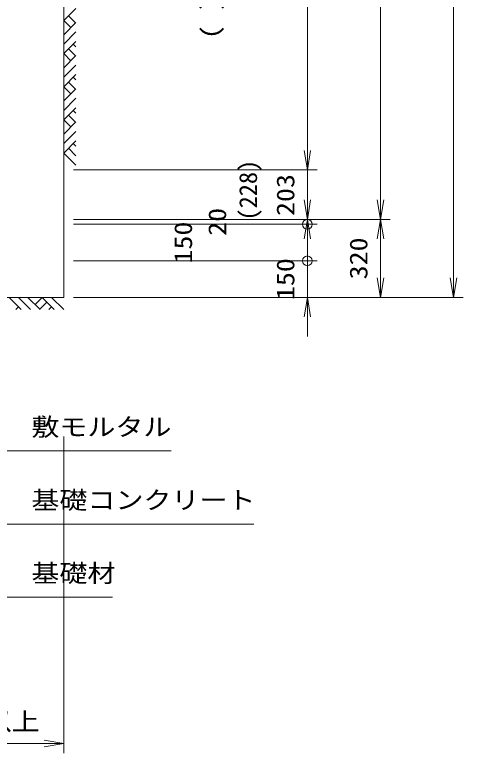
# Model space of a CAD drawing. Units: millimetres at full size. Extents: x 37600 to 71200, y 0 to 23760.
# Drawn here: x 62402 to 64243, y 4864 to 7893 of the extents above; entities that cross this region are included whole.
import ezdxf
from ezdxf.enums import TextEntityAlignment as Align

# ---------------------------------------------------------------- set-up
doc = ezdxf.new("R2010")
doc.units = ezdxf.units.MM
doc.header["$LTSCALE"] = 80.0044
for name, color, linetype, lineweight in [('0_2', 4, 'Continuous', 13), ('寸法', 6, 'Continuous', 13), ('ﾊｯﾁﾝｸﾞ', 4, 'Continuous', 9)]:
    doc.layers.add(name, color=color, linetype=linetype, lineweight=lineweight)
doc.styles.add('ＭＳ ゴシック', font='')
doc.styles.get('ＭＳ ゴシック').set_extended_font_data('MS Gothic')

# ---------------------------------------------------------------- blocks, each defined once
blk = doc.blocks.new('open_arrow')
at = {"color": 0, "linetype": 'Continuous', "lineweight": -2}
blk.add_lwpolyline([(7.5, 1.25), (0, 0), (7.5, -1.25)], dxfattribs=at)
blk = doc.blocks.new('dimension_origin')
at = {"color": 0, "linetype": 'Continuous', "lineweight": -2}
blk.add_circle((0, 0), 1.25, dxfattribs=at)

msp = doc.modelspace()

# ---------------------------------------------------------------- linework, layer by layer
at = {"layer": '0_2'}
msp.add_lwpolyline([(62150, 6734), (62603, 6734), (62603, 8734)], dxfattribs=at)
at = {"layer": '寸法'}
for p, q in [((64203, 10510), (64203, 6734)), ((63903, 9510), (63903, 7054)), ((63603, 9307), (63603, 7257)), ((63603, 7417), (63603, 6894)), ((62643, 7257), (63643, 7257)), ((62643, 7257), (63643, 7257)), ((63603, 6954), (63603, 7214)), ((62643, 7054), (63943, 7054)), ((62643, 7054), (63643, 7054)), ((62643, 7054), (63943, 7054)), ((62643, 7054), (63643, 7054)), ((62643, 7034), (63643, 7034)), ((62643, 7034), (63643, 7034)), ((63603, 7034), (63603, 6884)), ((63903, 7054), (63903, 6734)), ((63603, 6964), (63603, 6574)), ((62643, 6884), (63643, 6884)), ((62643, 6884), (63643, 6884)), ((62643, 6734), (64243, 6734)), ((62643, 6734), (63943, 6734)), ((62643, 6734), (63643, 6734)), ((62603, 6164), (62603, 4864)), ((62003, 4904), (62603, 4904))]:
    msp.add_line(p, q, dxfattribs=at)
for points in [[(61900, 7034), (61934.84, 6961.99), (62350, 6104), (63043.33, 6104)], [(61825, 6884), (61859.98, 6812.05), (62350, 5804), (63383.33, 5804)], [(61750, 6734), (61785.07, 6662.1), (62350, 5504), (62803.33, 5504)]]:
    msp.add_lwpolyline(points, dxfattribs=at)
at = {"layer": 'ﾊｯﾁﾝｸﾞ'}
for p, q in [((62603, 7869.88), (62653, 7919.88)), ((62651.5, 7860.28), (62622.44, 7889.33)), ((62632.05, 7840.83), (62603, 7869.88)), ((62603, 7811.78), (62653, 7861.78)), ((62603, 7772.89), (62653, 7822.89)), ((62603, 7734), (62653, 7784)), ((62653, 7761.78), (62641.89, 7772.89)), ((62632.05, 7704.95), (62603, 7734)), ((62603, 7675.9), (62653, 7725.9)), ((62651.5, 7724.39), (62622.44, 7753.44)), ((62603, 7637.01), (62653, 7687.01)), ((62603, 7598.12), (62653, 7648.12)), ((62653, 7625.9), (62641.89, 7637.01)), ((62651.5, 7588.51), (62622.44, 7617.56)), ((62632.05, 7569.07), (62603, 7598.12)), ((62603, 7540.02), (62653, 7590.02)), ((62603, 7501.13), (62653, 7551.13)), ((62603, 7462.24), (62653, 7512.24)), ((62653, 7490.02), (62641.89, 7501.13)), ((62632.05, 7433.18), (62603, 7462.24)), ((62603, 7404.13), (62653, 7454.13)), ((62651.5, 7452.63), (62622.44, 7481.68)), ((62603, 7365.24), (62653, 7415.24)), ((62603, 7326.35), (62653, 7376.35)), ((62653, 7354.13), (62641.89, 7365.24)), ((62653, 7315.24), (62622.44, 7345.8)), ((62653, 7276.35), (62603, 7326.35)), ((62378, 6734), (62428, 6684)), ((62416.89, 6734), (62466.89, 6684)), ((62455.78, 6734), (62505.78, 6684)), ((62484.83, 6704.95), (62513.88, 6734)), ((62513.88, 6734), (62563.88, 6684)), ((62552.77, 6734), (62602.77, 6684)), ((62504.28, 6685.5), (62533.33, 6714.55)), ((62405.78, 6684), (62416.89, 6695.11)), ((62541.66, 6684), (62552.77, 6695.11))]:
    msp.add_line(p, q, dxfattribs=at)

# ---------------------------------------------------------------- block references
at = {"layer": '寸法'}
for name, p, xscale, yscale, rotation in [('open_arrow', (63603, 7257), 10.7, 10.7, 90), ('open_arrow', (63603, 7257), 10.7, 10.7, 90), ('open_arrow', (63603, 7054), 10.7, 10.7, 90), ('open_arrow', (63903, 7054), 10.7, 10.7, 90), ('dimension_origin', (63603, 7034), 16, 16, 270), ('dimension_origin', (63603, 7034), 16, 16, 270), ('open_arrow', (63603, 7054), 10.7, 10.7, 270), ('open_arrow', (63903, 7054), 10.7, 10.7, 270), ('dimension_origin', (63603, 6884), 16, 16, 90), ('dimension_origin', (63603, 6884), 16, 16, 90), ('open_arrow', (63903, 6734), 10.7, 10.7, 90), ('open_arrow', (64203, 6734), 10.7, 10.7, 90), ('open_arrow', (63603, 6734), 10.7, 10.7, 270), ('open_arrow', (62603, 4904), 10.7, 10.7, 180)]:
    msp.add_blockref(name, p, dxfattribs=dict(at, xscale=xscale, yscale=yscale, rotation=rotation))

# ---------------------------------------------------------------- texts
at = {"layer": '寸法', "color": 3, "style": 'ＭＳ ゴシック', "width": 1.15}
msp.add_text('( )内数値は端面部', height=73.31, rotation=90, dxfattribs=at).set_placement((63263, 8282), align=Align.BOTTOM_CENTER)
at = {"layer": '寸法', "color": 3, "style": 'ＭＳ ゴシック'}
msp.add_text('(228)', height=73.31, rotation=90, dxfattribs=at).set_placement((63323, 7174), align=Align.TOP_CENTER)
at = {"layer": '寸法', "style": 'ＭＳ ゴシック', "width": 1.15}
for s, p in [('203', (63513, 7154)), ('20', (63233, 7044)), ('150', (63093, 6959)), ('320', (63813, 6894)), ('150', (63513, 6809))]:
    msp.add_text(s, height=73.31, rotation=90, dxfattribs=at).set_placement(p, align=Align.MIDDLE_CENTER)
for s, p in [('敷モルタル', (62470, 6144)), ('基礎コンクリート', (62470, 5844)), ('基礎材', (62470, 5544))]:
    msp.add_text(s, height=73.31, dxfattribs=at).set_placement(p, align=Align.BOTTOM_LEFT)
msp.add_text('600以上', height=73.31, dxfattribs=at).set_placement((62303, 4994), align=Align.MIDDLE_CENTER)

doc.saveas('drawing.dxf')
